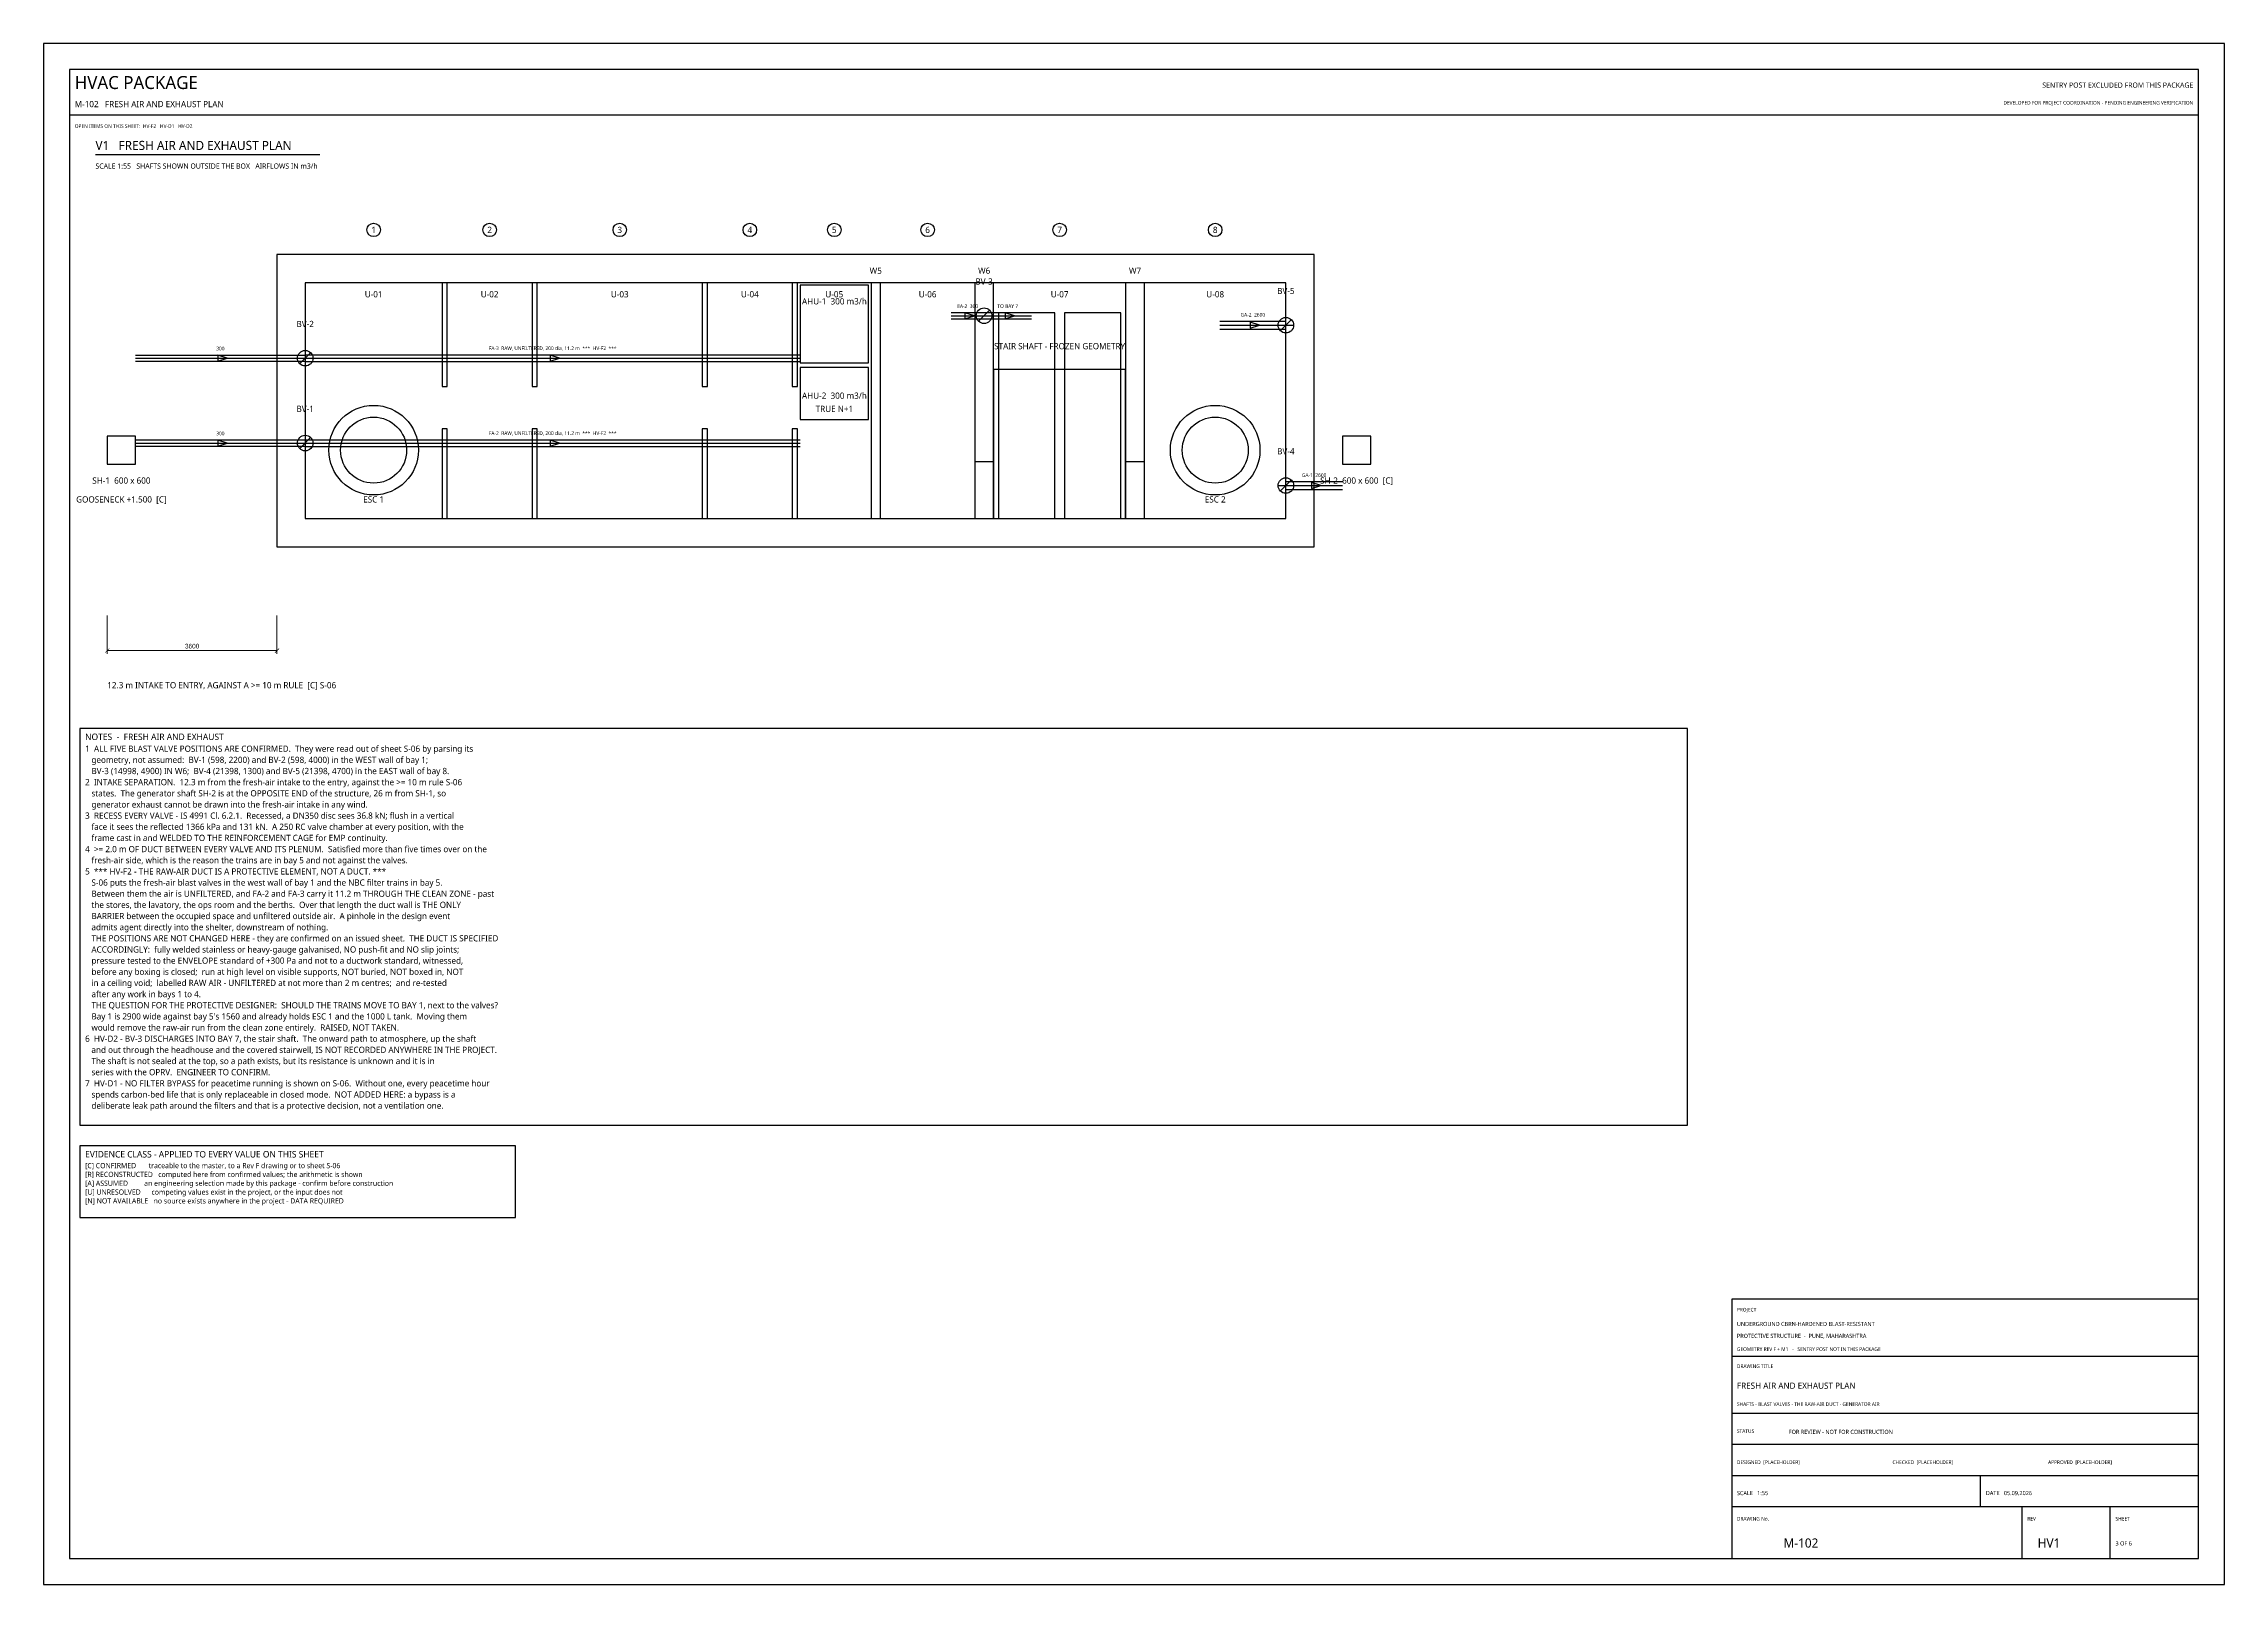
# Model space of a CAD drawing. Header units: millimetres. Extents: x 0 to 841, y 0 to 594.
import ezdxf
from ezdxf.enums import TextEntityAlignment as Align

# ---------------------------------------------------------------- set-up
doc = ezdxf.new("R2010")
doc.units = ezdxf.units.MM
for name, color, linetype in [('M-AIRFLOW', 1, 'Continuous'), ('M-ARCH', 8, 'Continuous'), ('M-ARCH-HIDDEN', 8, 'Continuous'), ('M-CALLOUT', 2, 'Continuous'), ('M-DAMPER', 6, 'Continuous'), ('M-DUCT-CL', 8, 'Continuous'), ('M-DUCT-EXH', 1, 'Continuous'), ('M-DUCT-FRESH', 4, 'Continuous'), ('M-EQUIP', 2, 'Continuous'), ('M-FLAG', 1, 'Continuous'), ('M-GRID', 5, 'Continuous'), ('M-STRUCT', 7, 'Continuous'), ('M-TEXT', 7, 'Continuous'), ('M-TITLE', 7, 'Continuous'), ('S-DIM', 4, 'Continuous'), ('S-NOTE', 7, 'Continuous'), ('S-TEXT', 7, 'Continuous'), ('S-TITLE', 7, 'Continuous')]:
    doc.layers.add(name, color=color, linetype=linetype)
doc.styles.add('OpenSans', font='OpenSans-Regular.ttf')
doc.dimstyles.new('SC-DIM', dxfattribs={"dimtxt": 1.8, "dimasz": 1.6, "dimexe": 1.2, "dimexo": 1, "dimgap": 0.8, "dimtad": 1, "dimdec": 0, "dimblk": 'ARCHTICK', "dimcen": 2.5, "dimclrd": 4, "dimclre": 4, "dimclrt": 4, "dimazin": 3, "dimtfac": 1, "dimtmove": 0, "dimatfit": 3, "dimlwd": 13, "dimlwe": 13})

# ---------------------------------------------------------------- blocks, each defined once
blk = doc.blocks.new('BVALVE')
at = {"layer": 'M-DAMPER'}
for p, q in [((-3, 0), (3, 0)), ((-2.1, -2.1), (2.1, 2.1))]:
    blk.add_line(p, q, dxfattribs=at)
blk.add_circle((0, 0), 3, dxfattribs=at)
blk = doc.blocks.new('_ARCHTICK')
at = {"color": 0, "linetype": 'BYBLOCK', "const_width": 0.15}
blk.add_lwpolyline([(-0.5, -0.5), (0.5, 0.5)], dxfattribs=at)

msp = doc.modelspace()

# ---------------------------------------------------------------- linework, layer by layer
at = {"layer": 'M-AIRFLOW'}
for points in [[(358.945, 489.091), (355.305, 490.261), (355.305, 487.921)], [(374.4, 489.091), (370.76, 490.261), (370.76, 487.921)], [(468.945, 485.455), (465.305, 486.625), (465.305, 484.285)], [(70.764, 472.727), (67.124, 473.897), (67.124, 471.557)], [(198.927, 472.727), (195.287, 473.897), (195.287, 471.557)], [(70.764, 440), (67.124, 441.17), (67.124, 438.83)], [(198.927, 440), (195.287, 441.17), (195.287, 438.83)], [(492.564, 423.636), (488.924, 424.806), (488.924, 422.466)]]:
    msp.add_lwpolyline(points, close=True, dxfattribs=at)
at = {"layer": 'M-ARCH'}
for points in [[(368.182, 410.909), (390, 410.909), (390, 490.182), (368.182, 490.182)], [(393.636, 410.909), (415.455, 410.909), (415.455, 490.182), (393.636, 490.182)]]:
    msp.add_lwpolyline(points, close=True, dxfattribs=at)
for centre, radius in [((127.273, 437.273), 17.273), ((451.818, 437.273), 17.273), ((127.273, 437.273), 12.727), ((451.818, 437.273), 12.727)]:
    msp.add_circle(centre, radius, dxfattribs=at)
at = {"layer": 'M-ARCH-HIDDEN'}
msp.add_lwpolyline([(366.364, 410.909), (417.273, 410.909), (417.273, 468.364), (366.364, 468.364)], close=True, dxfattribs=at)
at = {"layer": 'M-DUCT-CL'}
for p, q in [((350, 489.091), (362.691, 489.091)), ((362.691, 489.091), (380.909, 489.091)), ((453.636, 485.455), (479.055, 485.455)), ((35.455, 472.727), (100.873, 472.727)), ((100.873, 472.727), (291.782, 472.727)), ((35.455, 440), (100.873, 440)), ((100.873, 440), (291.782, 440)), ((479.055, 423.636), (500.873, 423.636))]:
    msp.add_line(p, q, dxfattribs=at)
at = {"layer": 'M-DUCT-EXH'}
for p, q in [((350, 490.291), (362.691, 490.291)), ((350, 487.891), (362.691, 487.891)), ((362.691, 490.291), (380.909, 490.291)), ((362.691, 487.891), (380.909, 487.891)), ((453.636, 486.955), (479.055, 486.955)), ((453.636, 483.955), (479.055, 483.955))]:
    msp.add_line(p, q, dxfattribs=at)
at = {"layer": 'M-DUCT-FRESH'}
for p, q in [((35.455, 473.927), (100.873, 473.927)), ((35.455, 471.527), (100.873, 471.527)), ((35.455, 441.2), (100.873, 441.2)), ((35.455, 438.8), (100.873, 438.8)), ((479.055, 425.136), (500.873, 425.136)), ((479.055, 422.136), (500.873, 422.136))]:
    msp.add_line(p, q, dxfattribs=at)
for points in [[(24.545, 431.818), (35.455, 431.818), (35.455, 442.727), (24.545, 442.727)], [(500.873, 431.818), (511.782, 431.818), (511.782, 442.727), (500.873, 442.727)]]:
    msp.add_lwpolyline(points, close=True, dxfattribs=at)
at = {"layer": 'M-EQUIP'}
for points in [[(291.782, 470.909), (318.145, 470.909), (318.145, 500.909), (291.782, 500.909)], [(291.782, 449.091), (318.145, 449.091), (318.145, 469.091), (291.782, 469.091)]]:
    msp.add_lwpolyline(points, close=True, dxfattribs=at)
at = {"layer": 'M-FLAG'}
for p, q in [((100.873, 474.027), (291.782, 474.027)), ((100.873, 471.427), (291.782, 471.427)), ((100.873, 441.3), (291.782, 441.3)), ((100.873, 438.7), (291.782, 438.7))]:
    msp.add_line(p, q, dxfattribs=at)
for points in [[(359.091, 410.909), (366.364, 410.909), (366.364, 432.727), (359.091, 432.727)], [(417.273, 410.909), (424.545, 410.909), (424.545, 432.727), (417.273, 432.727)]]:
    msp.add_lwpolyline(points, close=True, dxfattribs=at)
at = {"layer": 'M-GRID'}
for centre in [(127.273, 522.182), (172, 522.182), (222.182, 522.182), (272.364, 522.182), (304.909, 522.182), (340.909, 522.182), (391.818, 522.182), (451.818, 522.182)]:
    msp.add_circle(centre, 2.6, dxfattribs=at)
at = {"layer": 'M-STRUCT'}
for points in [[(90, 400), (490, 400), (490, 512.727), (90, 512.727)], [(100.909, 410.909), (479.091, 410.909), (479.091, 501.818), (100.909, 501.818)], [(153.636, 461.818), (155.636, 461.818), (155.636, 501.818), (153.636, 501.818)], [(188.364, 461.818), (190.364, 461.818), (190.364, 501.818), (188.364, 501.818)], [(254, 461.818), (256, 461.818), (256, 501.818), (254, 501.818)], [(288.727, 461.818), (290.727, 461.818), (290.727, 501.818), (288.727, 501.818)], [(319.091, 410.909), (322.727, 410.909), (322.727, 501.818), (319.091, 501.818)], [(359.091, 410.909), (366.364, 410.909), (366.364, 501.818), (359.091, 501.818)], [(417.273, 410.909), (424.545, 410.909), (424.545, 501.818), (417.273, 501.818)], [(153.636, 410.909), (155.636, 410.909), (155.636, 445.455), (153.636, 445.455)], [(188.364, 410.909), (190.364, 410.909), (190.364, 445.455), (188.364, 445.455)], [(254, 410.909), (256, 410.909), (256, 445.455), (254, 445.455)], [(288.727, 410.909), (290.727, 410.909), (290.727, 445.455), (288.727, 445.455)]]:
    msp.add_lwpolyline(points, close=True, dxfattribs=at)
at = {"layer": 'M-TITLE'}
for p, q in [((10, 566.5), (831, 566.5)), ((651, 88), (831, 88)), ((651, 66), (831, 66)), ((651, 54), (831, 54)), ((651, 42), (831, 42)), ((747, 30), (747, 42)), ((651, 30), (831, 30)), ((763, 10), (763, 30)), ((797, 10), (797, 30))]:
    msp.add_line(p, q, dxfattribs=at)
msp.add_lwpolyline([(651, 10), (831, 10), (831, 110), (651, 110)], close=True, dxfattribs=at)
at = {"layer": 'S-TITLE'}
msp.add_line((20, 551.2), (106.576, 551.2), dxfattribs=at)
for points in [[(0, 0), (841, 0), (841, 594), (0, 594)], [(10, 10), (831, 10), (831, 584), (10, 584)], [(14, 177.075), (634, 177.075), (634, 330), (14, 330)], [(14, 141.45), (182, 141.45), (182, 169.075), (14, 169.075)]]:
    msp.add_lwpolyline(points, close=True, dxfattribs=at)

# ---------------------------------------------------------------- block references
for p in [(362.691, 489.091), (479.055, 485.455), (100.873, 472.727), (100.873, 440), (479.055, 423.636)]:
    msp.add_blockref('BVALVE', p)

# ---------------------------------------------------------------- texts
at = {"layer": 'M-CALLOUT', "style": 'OpenSans'}
for s, p in [('EA-2  300', (356.345, 491.691)), ('TO BAY 7', (371.8, 491.691)), ('GA-2  2600', (466.345, 488.355)), ('300', (68.164, 475.327)), ('FA-3  RAW, UNFILTERED, 200 dia, 11.2 m  ***  HV-F2  ***', (196.327, 475.427)), ('300', (68.164, 442.6)), ('FA-2  RAW, UNFILTERED, 200 dia, 11.2 m  ***  HV-F2  ***', (196.327, 442.7)), ('GA-1  2600', (489.964, 426.536))]:
    msp.add_text(s, height=1.4, dxfattribs=at).set_placement(p, align=Align.BOTTOM_CENTER)
at = {"layer": 'M-DAMPER', "style": 'OpenSans'}
for s, p in [('BV-3', (362.691, 500.364)), ('BV-5', (479.055, 496.727)), ('BV-2', (100.873, 484)), ('BV-1', (100.873, 451.273)), ('BV-4', (479.055, 434.909))]:
    msp.add_text(s, height=2.4, dxfattribs=at).set_placement(p, align=Align.BOTTOM_CENTER)
at = {"layer": 'M-DUCT-FRESH', "style": 'OpenSans'}
for s, p in [('SH-1  600 x 600', (30, 423.636)), ('SH-2  600 x 600  [C]', (506.364, 423.636)), ('GOOSENECK +1.500  [C]', (30, 416.364))]:
    msp.add_text(s, height=2.4, dxfattribs=at).set_placement(p, align=Align.BOTTOM_CENTER)
at = {"layer": 'M-EQUIP', "style": 'OpenSans'}
for s, p in [('AHU-1  300 m3/h', (304.964, 492.727)), ('AHU-2  300 m3/h', (304.964, 456.364)), ('TRUE N+1', (304.964, 451.273))]:
    msp.add_text(s, height=2.4, dxfattribs=at).set_placement(p, align=Align.BOTTOM_CENTER)
at = {"layer": 'M-FLAG', "style": 'OpenSans'}
for s, height, p in [('DEVELOPED FOR PROJECT COORDINATION - PENDING ENGINEERING VERIFICATION', 1.4, (829, 570.5)), ('SENTRY POST EXCLUDED FROM THIS PACKAGE', 2, (829, 577))]:
    msp.add_text(s, height=height, dxfattribs=at).set_placement(p, align=Align.RIGHT)
for s, height, p in [('OPEN ITEMS ON THIS SHEET:  HV-F2   HV-D1   HV-D2', 1.4, (12, 561.5)), ('FOR REVIEW - NOT FOR CONSTRUCTION', 1.6, (673, 58))]:
    msp.add_text(s, height=height, dxfattribs=at).set_placement(p)
at = {"layer": 'M-GRID', "style": 'OpenSans'}
for s, p in [('1', (127.273, 522.182)), ('2', (172, 522.182)), ('3', (222.182, 522.182)), ('4', (272.364, 522.182)), ('5', (304.909, 522.182)), ('6', (340.909, 522.182)), ('7', (391.818, 522.182)), ('8', (451.818, 522.182))]:
    msp.add_text(s, height=2.4, dxfattribs=at).set_placement(p, align=Align.MIDDLE_CENTER)
at = {"layer": 'M-TEXT', "style": 'OpenSans'}
for s, p in [('W5', (320.909, 504.545)), ('W6', (362.727, 504.545)), ('W7', (420.909, 504.545)), ('U-01', (127.273, 495.455)), ('U-02', (172, 495.455)), ('U-03', (222.182, 495.455)), ('U-04', (272.364, 495.455)), ('U-05', (304.909, 495.455)), ('U-06', (340.909, 495.455)), ('U-07', (391.818, 495.455)), ('U-08', (451.818, 495.455)), ('STAIR SHAFT - FROZEN GEOMETRY', (391.818, 475.455)), ('ESC 1', (127.273, 416.364)), ('ESC 2', (451.818, 416.364))]:
    msp.add_text(s, height=2.4, dxfattribs=at).set_placement(p, align=Align.BOTTOM_CENTER)
msp.add_text('12.3 m INTAKE TO ENTRY, AGAINST A >= 10 m RULE  [C] S-06', height=2.4, dxfattribs=at).set_placement((24.545, 345.455))
at = {"layer": 'M-TITLE', "style": 'OpenSans'}
for s, height, p in [('HVAC PACKAGE', 5, (12, 576.5)), ('M-102   FRESH AIR AND EXHAUST PLAN', 2.4, (12, 569.5)), ('PROJECT', 1.4, (653, 105.2)), ('UNDERGROUND CBRN-HARDENED BLAST-RESISTANT', 1.6, (653, 99.6)), ('PROTECTIVE STRUCTURE  -  PUNE, MAHARASHTRA', 1.6, (653, 95)), ('GEOMETRY REV F + M1   -   SENTRY POST NOT IN THIS PACKAGE', 1.4, (653, 90)), ('DRAWING TITLE', 1.4, (653, 83.4)), ('FRESH AIR AND EXHAUST PLAN', 2.4, (653, 75.4)), ('SHAFTS - BLAST VALVES - THE RAW-AIR DUCT - GENERATOR AIR', 1.4, (653, 68.8)), ('STATUS', 1.4, (653, 58.4)), ('DESIGNED  [PLACEHOLDER]', 1.4, (653, 46.4)), ('CHECKED  [PLACEHOLDER]', 1.4, (713, 46.4)), ('APPROVED  [PLACEHOLDER]', 1.4, (773, 46.4)), ('SCALE   1:55', 1.6, (653, 34.4)), ('DATE   05.09.2026', 1.6, (749, 34.4)), ('DRAWING No.', 1.4, (653, 24.6)), ('REV', 1.4, (765, 24.6)), ('SHEET', 1.4, (799, 24.6)), ('M-102', 3.5, (671, 14.2)), ('HV1', 3.5, (769, 14.2)), ('3 OF 6', 1.6, (799, 15))]:
    msp.add_text(s, height=height, dxfattribs=at).set_placement(p)
at = {"layer": 'S-NOTE', "style": 'OpenSans'}
for s, height, p in [('1  ALL FIVE BLAST VALVE POSITIONS ARE CONFIRMED.  They were read out of sheet S-06 by parsing its', 2.4, (16, 320.975)), ('   geometry, not assumed:  BV-1 (598, 2200) and BV-2 (598, 4000) in the WEST wall of bay 1;', 2.4, (16, 316.675)), ('   BV-3 (14998, 4900) IN W6;  BV-4 (21398, 1300) and BV-5 (21398, 4700) in the EAST wall of bay 8.', 2.4, (16, 312.375)), ('2  INTAKE SEPARATION.  12.3 m from the fresh-air intake to the entry, against the >= 10 m rule S-06', 2.4, (16, 308.075)), ('   states.  The generator shaft SH-2 is at the OPPOSITE END of the structure, 26 m from SH-1, so', 2.4, (16, 303.775)), ('3  RECESS EVERY VALVE - IS 4991 Cl. 6.2.1.  Recessed, a DN350 disc sees 36.8 kN; flush in a vertical', 2.4, (16, 295.175)), ('   generator exhaust cannot be drawn into the fresh-air intake in any wind.', 2.4, (16, 299.475)), ('   face it sees the reflected 1366 kPa and 131 kN.  A 250 RC valve chamber at every position, with the', 2.4, (16, 290.875)), ('   frame cast in and WELDED TO THE REINFORCEMENT CAGE for EMP continuity.', 2.4, (16, 286.575)), ('4  >= 2.0 m OF DUCT BETWEEN EVERY VALVE AND ITS PLENUM.  Satisfied more than five times over on the', 2.4, (16, 282.275)), ('   fresh-air side, which is the reason the trains are in bay 5 and not against the valves.', 2.4, (16, 277.975)), ('5  *** HV-F2 - THE RAW-AIR DUCT IS A PROTECTIVE ELEMENT, NOT A DUCT. ***', 2.4, (16, 273.675)), ('   S-06 puts the fresh-air blast valves in the west wall of bay 1 and the NBC filter trains in bay 5.', 2.4, (16, 269.375)), ('   the stores, the lavatory, the ops room and the berths.  Over that length the duct wall is THE ONLY', 2.4, (16, 260.775)), ('   Between them the air is UNFILTERED, and FA-2 and FA-3 carry it 11.2 m THROUGH THE CLEAN ZONE - past', 2.4, (16, 265.075)), ('   admits agent directly into the shelter, downstream of nothing.', 2.4, (16, 252.175)), ('   BARRIER between the occupied space and unfiltered outside air.  A pinhole in the design event', 2.4, (16, 256.475)), ('   ACCORDINGLY:  fully welded stainless or heavy-gauge galvanised, NO push-fit and NO slip joints;', 2.4, (16, 243.575)), ('   THE POSITIONS ARE NOT CHANGED HERE - they are confirmed on an issued sheet.  THE DUCT IS SPECIFIED', 2.4, (16, 247.875)), ('   pressure tested to the ENVELOPE standard of +300 Pa and not to a ductwork standard, witnessed,', 2.4, (16, 239.275)), ('   before any boxing is closed;  run at high level on visible supports, NOT buried, NOT boxed in, NOT', 2.4, (16, 234.975)), ('   after any work in bays 1 to 4.', 2.4, (16, 226.375)), ('   in a ceiling void;  labelled RAW AIR - UNFILTERED at not more than 2 m centres;  and re-tested', 2.4, (16, 230.675)), ('   THE QUESTION FOR THE PROTECTIVE DESIGNER:  SHOULD THE TRAINS MOVE TO BAY 1, next to the valves?', 2.4, (16, 222.075)), ("   Bay 1 is 2900 wide against bay 5's 1560 and already holds ESC 1 and the 1000 L tank.  Moving them", 2.4, (16, 217.775)), ('6  HV-D2 - BV-3 DISCHARGES INTO BAY 7, the stair shaft.  The onward path to atmosphere, up the shaft', 2.4, (16, 209.175)), ('   would remove the raw-air run from the clean zone entirely.  RAISED, NOT TAKEN.', 2.4, (16, 213.475)), ('   The shaft is not sealed at the top, so a path exists, but its resistance is unknown and it is in', 2.4, (16, 200.575)), ('   and out through the headhouse and the covered stairwell, IS NOT RECORDED ANYWHERE IN THE PROJECT.', 2.4, (16, 204.875)), ('7  HV-D1 - NO FILTER BYPASS for peacetime running is shown on S-06.  Without one, every peacetime hour', 2.4, (16, 191.975)), ('   series with the OPRV.  ENGINEER TO CONFIRM.', 2.4, (16, 196.275)), ('   spends carbon-bed life that is only replaceable in closed mode.  NOT ADDED HERE: a bypass is a', 2.4, (16, 187.675)), ('   deliberate leak path around the filters and that is a protective decision, not a ventilation one.', 2.4, (16, 183.375)), ('[C] CONFIRMED       traceable to the master, to a Rev F drawing or to sheet S-06', 2, (16, 160.45)), ('[R] RECONSTRUCTED   computed here from confirmed values; the arithmetic is shown', 2, (16, 157.05)), ('[A] ASSUMED         an engineering selection made by this package - confirm before construction', 2, (16, 153.65)), ('[U] UNRESOLVED      competing values exist in the project, or the input does not', 2, (16, 150.25)), ('[N] NOT AVAILABLE   no source exists anywhere in the project - DATA REQUIRED', 2, (16, 146.85))]:
    msp.add_text(s, height=height, dxfattribs=at).set_placement(p)
at = {"layer": 'S-TEXT', "style": 'OpenSans'}
msp.add_text('SCALE 1:55   SHAFTS SHOWN OUTSIDE THE BOX   AIRFLOWS IN m3/h', height=2, dxfattribs=at).set_placement((20, 545.8))
at = {"layer": 'S-TITLE', "style": 'OpenSans'}
for s, height, p in [('V1   FRESH AIR AND EXHAUST PLAN', 3.5, (20, 553)), ('NOTES  -  FRESH AIR AND EXHAUST', 2.5, (16, 325.5)), ('EVIDENCE CLASS - APPLIED TO EVERY VALUE ON THIS SHEET', 2.5, (16, 164.575))]:
    msp.add_text(s, height=height, dxfattribs=at).set_placement(p)

# ---------------------------------------------------------------- dimensions: what is measured, and where the dimension line sits
at = {"layer": 'S-DIM'}
msp.add_linear_dim(base=(24.545, 360), p1=(24.545, 374.545), p2=(90, 374.545), dimstyle='SC-DIM', override={"dimlfac": 55}, dxfattribs=at).render()

doc.saveas('drawing.dxf')
